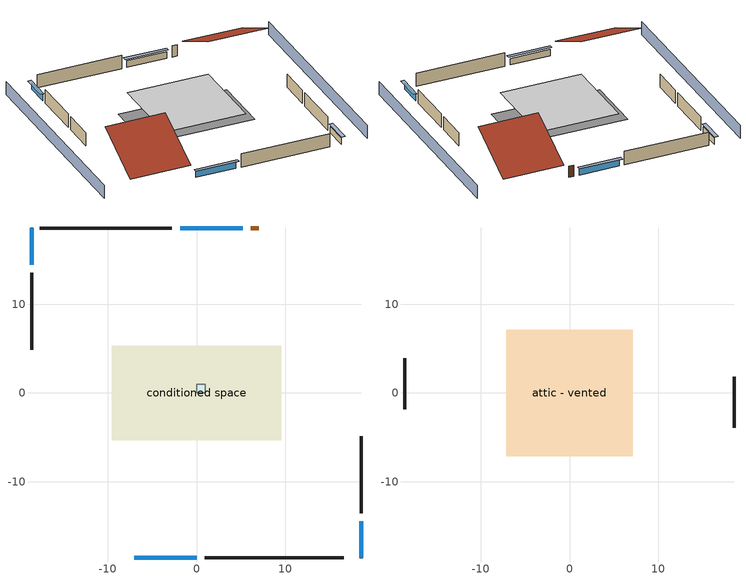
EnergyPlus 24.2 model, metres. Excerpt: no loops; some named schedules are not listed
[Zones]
central ac and furnace airloop ret air zone
 floor adiabatic (AdiabaticConst): 0,0 0,1 1,1 1,0 z0
 wall adiabatic (AdiabaticConst): 0,1 0,0 1,0 1,1 0,1 z0:1
 ceiling adiabatic (AdiabaticConst): 1,0 1,1 0,1 0,0 z1
conditioned space
 floor foundation (Slab1 construction): -9.54,-5.31 -9.54,5.31 9.54,5.31 9.54,-5.31 z0
 wall outside (AdiabaticWallConstruction 1): 7.04,18.6 6.12,18.6 z0:2.03
 wall outside (AdiabaticWallConstruction): -7.04,-18.6 0.01,-18.6 / 5.19,18.6 -1.86,18.6 z0:1.19; -18.6,18.6 -18.6,14.48 / 18.6,-18.6 18.6,-14.48 z0:1.13
 wall outside (Wall1 construction): 0.94,-18.6 16.59,-18.6 z0:2.44
 wall outside (Wall2 construction): -18.6,13.55 -18.6,4.85 z0:2.44
 wall outside (Wall3 construction): -2.78,18.6 -17.67,18.6 z0:2.44
 wall outside (Wall4 construction): 18.6,-13.55 18.6,-4.85 z0:2.44
 window (WindowConstruction): -7.04,-18.6 0.01,-18.6 z0:1.19
 window (WindowConstruction 1): -18.6,18.6 -18.6,14.48 z0:1.13
 window (WindowConstruction 2): 5.19,18.6 -1.86,18.6 z0:1.19
 window (WindowConstruction 3): 18.6,-18.6 18.6,-14.48 z0:1.13
 door (Door): 7.04,18.6 6.12,18.6 z0:2.03
attic - vented
 floor to conditioned space (Floor1 construction Reversed): -7.11,-7.11 -7.11,7.11 7.11,7.11 7.11,-7.11 z2.44
 wall outside (Wall5 construction): -18.6,3.92 -18.6,-1.84 z0:2.44
 wall outside (Wall6 construction): 18.6,-3.92 18.6,1.84 z0:2.44
 roof outside (Roof1 construction): -7.97,-18.6,2.44 -7.97,-9.09,7.2 -18.6,-9.09,7.2 -18.6,-18.6,2.44
 roof outside (Roof2 construction): 7.97,18.6,2.44 7.97,9.09,7.2 18.6,9.09,7.2 18.6,18.6,2.44
shading: -23.18,18.6 -23.18,-18.6 / 23.18,-18.6 23.18,18.6 z0:2.44; 0.32,-18.6 -7.34,-18.6 -7.34,-19.21 0.32,-19.21 z1.49; -18.6,14.17 -18.6,18.91 -19.21,18.91 -19.21,14.17 z1.43; -2.16,18.6 5.5,18.6 5.5,19.21 -2.16,19.21 z1.49; 18.6,-14.17 18.6,-18.91 19.21,-18.91 19.21,-14.17 z1.43
[Building]
Building 1: Terrain=Suburbs
[Site:Location]
Birmingham Muni_AL_USA: Latitude {deg}=33.56; Longitude {deg}=-86.75; Time Zone {hr}=-6; Elevation {m}=192
[Site:GroundTemperature:Shallow]
13.9536, 12.2281, 12.0899, 12.9088, 16.196, 19.4679, 22.3044, 24.1013, 24.2539, 22.7925, 20.0283, 16.8567
[Site:WaterMainsTemperature]
Calculation Method=Schedule; Temperature Schedule=mains temperature schedule
[Material] Roughness=Rough; Thermal Absorptance=0.9
Name | Thickness {m} | Conductivity {W/m-K} | Density {kg/m3} | Specific Heat {J/kg-K} | Solar Absorptance | Visible Absorptance
ceiling loosefill ins | 0.0846667 | 0.0480833 | 16.02 | 1046.75 | 0.7 | 0.7
ceiling stud and cavity | 0.1397 | 0.302811 | 65.682 | 1177.47 | 0.7 | 0.7
concrete 4.0 in. | 0.1016 | 1.803125 | 2242.8 | 837.4 | 0.7 | 0.7
door material | 0.04445 | 0.0612267 | 512.64 | 1214.23 | 0.7 | 0.7
floor covering | 0.0127 | 0.0450781 | 54.468 | 1339.84 | 0.9 | 0.9
furniture material conditioned space 1 | 0.1524 | 0.115458 | 640.8 | 1214.23 | 0.6 | 0.6
gypsum board | 0.0127 | 0.160291 | 801 | 837.4 | 0.6 | 0.6
metal surfacing | 0.000508 | 50.0403 | 7801.74 | 460.57 | 0.9 | 0.9
osb sheathing 0.5 in. | 0.0127 | 0.115458 | 512.64 | 1214.23 | 0.6 | 0.6
osb sheathing 0.5 in. 1 | 0.0127 | 0.115458 | 512.64 | 1214.23 | 0.7 | 0.7
roof rigid ins | 0.00396442 | 0.029427 | 32.04 | 1214.23 | 0.7 | 0.7
vinyl siding | 0.009525 | 0.089435 | 177.822 | 1046.75 | 0.5 | 0.5
wall rigid ins | 0.512978 | 0.029427 | 32.04 | 1214.23 | 0.7 | 0.7
wall stud and cavity | 0.1397 | 0.549615 | 139.0536 | 1170.24 | 0.7 | 0.7
wall stud and cavity 1 | 0.1397 | 0.419005 | 139.0536 | 1170.24 | 0.6 | 0.6
wall stud and cavity 2 | 0.0889 | 0.380278 | 52.3479 | 1209.89 | 0.7 | 0.7
wall stud and cavity 3 | 0.0889 | 0.391764 | 83.0341 | 1211.67 | 0.7 | 0.7
wood siding; wood siding 1 | 0.0254 | 0.102417 | 544.68 | 1172.36 | 0.7 | 0.7
[Material:NoMass]
Adiabatic: Roughness=Rough; Thermal Resistance {m2-K/W}=176.1; Thermal Absorptance=0.9; Solar Absorptance=0.7; Visible Absorptance=0.7
[WindowMaterial:SimpleGlazingSystem]
WindowMaterial: U-Factor {W/m2-K}=4.76952; Solar Heat Gain Coefficient=0.63
[Construction]
AdiabaticConst: Adiabatic
AdiabaticWallConstruction: wood siding, wall rigid ins, wall stud and cavity 2, gypsum board
AdiabaticWallConstruction 1: wood siding 1, wall rigid ins, wall stud and cavity 2, gypsum board
Door: door material
Floor1 construction Reversed: gypsum board, ceiling stud and cavity, ceiling loosefill ins
furniture construction conditioned space 1: furniture material conditioned space 1
PartitionWallConstruction: gypsum board, wall stud and cavity 3, gypsum board
Roof1 construction; Roof2 construction: metal surfacing, roof rigid ins, osb sheathing 0.5 in.
Slab1 construction: concrete 4.0 in., floor covering
Wall1 construction; Wall2 construction; Wall3 construction; Wall4 construction: vinyl siding, osb sheathing 0.5 in. 1, wall stud and cavity, gypsum board
Wall5 construction; Wall6 construction: vinyl siding, osb sheathing 0.5 in. 1, wall stud and cavity 1
WindowConstruction; WindowConstruction 1; WindowConstruction 2; WindowConstruction 3: WindowMaterial
[Zone] Multiplier=1
Name | Volume {m3} | Part of Total Floor Area
attic - vented | 214.681 | Yes
central ac and furnace airloop ret air zone | 1 | No
conditioned space | 493.619 | Yes
[Space]
Name | Zone | Volume {m3} | Space Type
attic - vented 1 | attic - vented | 214.681
central ac and furnace airloop ret air space | central ac and furnace airloop ret air zone |  | Plenum Space Type
conditioned space 1 | conditioned space | 493.619
[OtherEquipment] Design Level Calculation Method=EquipmentLevel
Name | Fuel Type | Zone or ZoneList or Space or SpaceList | Schedule | Design Level {W} | Fraction Latent | Fraction Radiant | Fraction Lost
central_ac_and_furnace_airloop_0_RetCondToDZ equip; central_ac_and_furnace_airloop_0_SupCondToDZ equip; central_ac_and_furnace_airloop_0_SupSensLkToDZ equip | None | attic - vented 1 | Always On Discrete | 0 | 0 | 0 | 0
central_ac_and_furnace_airloop_0_SupLatLkToDZ equip | None | attic - vented 1 | Always On Discrete | 0 | 1 | 0 | 0
central_ac_and_furnace_airloop_0_RetCondToRP equip; central_ac_and_furnace_airloop_0_RetSensLkToRP equip | None | central ac and furnace airloop ret air space | Always On Discrete | 0 | 0 | 0 | 0
central_ac_and_furnace_airloop_0_RetLatLkToRP equip | None | central ac and furnace airloop ret air space | Always On Discrete | 0 | 1 | 0 | 0
central_ac_and_furnace_airloop_0_SupCondToLv equip; central_ac_and_furnace_airloop_0_SupSensLkToCond equip; mech vent house fan sensible load equip | None | conditioned space 1 | Always On Discrete | 0 | 0 | 0 | 0
central_ac_and_furnace_airloop_0_SupLatLkToCond equip; mech vent house fan latent load equip | None | conditioned space 1 | Always On Discrete | 0 | 1 | 0 | 0
water heater energy adjustment1 | NaturalGas | conditioned space 1 | Always On Discrete | 0.01 | 0 | 0 | 1
water latent | None | conditioned space 1 | hot_water_fixtures | 400.027 | 1 | 0 | 0
water sensible | None | conditioned space 1 | hot_water_fixtures | -394.244 | 0 | 0.6 | 0
[ZoneInfiltration:EffectiveLeakageArea]
infil|attic - vented 1: Zone or Space=attic - vented 1; Schedule=Always On Discrete; Effective Air Leakage Area {cm2}=6747.18; Stack Coefficient=0.000500384; Wind Coefficient=4.19826e-05
[ZoneMixing] Schedule=Always On Continuous; Design Flow Rate Calculation Method=Flow/Zone; Design Flow Rate {m3/s}=0
Name | Zone or Space | Source Zone or Space
central_ac_and_furnace_airloop_0_ZoneMixCondToDZ mix; whole house fan mix | attic - vented | conditioned space
central_ac_and_furnace_airloop_0_ZoneMixDZToCond mix | conditioned space | attic - vented
[SpaceList]
Plenum Space Type: central ac and furnace airloop ret air space
[SurfaceProperty:ExposedFoundationPerimeter]
Slab1: Exposed Perimeter Calculation Method=TotalExposedPerimeter; Total Exposed Perimeter {m}=59.37504
[SurfaceProperty:IncidentSolarMultiplier] Incident Solar Multiplier=1; Incident Solar Multiplier Schedule=trans schedule winter=0.85 summer=0.7
Window1; Window2; Window3; Window4
[InternalMass] Zone or ZoneList=conditioned space; Space or SpaceList=conditioned space 1
Name | Construction | Surface Area {m2}
furniture mass conditioned space 1 | furniture construction conditioned space 1 | 80.9743
partition wall mass | PartitionWallConstruction | 202.436
[Lights]
interior lighting: Zone or ZoneList or Space or SpaceList=conditioned space 1; Schedule=lighting_interior; Design Level Calculation Method=LightingLevel; Lighting Level {W}=1250.52; Return Air Fraction=0; Fraction Radiant=0.6; Fraction Visible=0.2; Fraction Replaceable=1
[People]
occupants: Zone or ZoneList or Space or SpaceList=conditioned space 1; Number of People Schedule=occupants; Number of People Calculation Method=People; Number of People=1; Fraction Radiant=0.314171; Sensible Heat Fraction=0.56303; Activity Level Schedule=occupants activity schedule; Carbon Dioxide Generation Rate {m3/s-W}=0; Enable ASHRAE 55 Comfort Warnings=No; Mean Radiant Temperature Calculation Type=EnclosureAveraged
[ElectricEquipment] Zone or ZoneList or Space or SpaceList=conditioned space 1; Design Level Calculation Method=EquipmentLevel
Name | Schedule | Design Level {W} | Fraction Latent | Fraction Radiant | Fraction Lost
cooking range | cooking_range | 1492.86 | 0.08 | 0.432 | 0.2
freezer | freezer schedule | 47.9573 | 0 | 0.6 | 0
fridge | fridge schedule | 61.692 | 0 | 0.6 | 0
mech vent bath fan 0 | mech vent bath fan 0 schedule | 30 | 0 | 0 | 1
mech vent house fan | mech vent house fan schedule | 0 | 0 | 0 | 1
mech vent house fan cfis | mech vent house fan cfis schedule | 0 | 0 | 0 | 0
mech vent range fan 0 | mech vent range fan 0 schedule | 30 | 0 | 0 | 1
misc plug loads | plug_loads_other | 245.475 | 0.021 | 0.558 | 0.049
whole house fan | Always On Discrete | 0 | 0 | 0 | 1
[ZoneInfiltration:DesignFlowRate] Zone or ZoneList or Space or SpaceList=conditioned space 1; Schedule=Always On Discrete; Design Flow Rate Calculation Method=Flow/Zone; Design Flow Rate {m3/s}=0
infil flow; natural vent flow; whole house fan flow
[AirLoopHVAC:ReturnPlenum]
Air Loop HVAC Return Plenum 1: Zone=central ac and furnace airloop ret air zone
[Foundation:Kiva]
Foundation Kiva 1: Initial Indoor Air Temperature {C}=22.2222; Wall Height Above Grade {m}=0.1016; Wall Depth Below Slab {m}=0.2032
[Foundation:Kiva:Settings]
Soil Conductivity {W/m-K}=2.4234; Soil Density {kg/m3}=1842.3; Soil Specific Heat {J/kg-K}=418.7; Ground Solar Absorptivity=0.9; Ground Thermal Absorptivity=0.9; Ground Surface Roughness {m}=0.03; Far-Field Width {m}=40; Deep-Ground Boundary Condition=ZeroFlux; Deep-Ground Depth {m}=40; Minimum Cell Dimension {m}=0.2; Maximum Cell Growth Coefficient=3; Simulation Timestep=Timestep
[Exterior:Lights]
exterior lighting: Schedule=exterior lighting schedule; Design Level {W}=75.5506
[EnergyManagementSystem:Sensor] Output:Variable or Output:Meter Index Key=attic - vented
Name | Output:Variable or Output:Meter
central_ac_and_furnace_airloop_0_DZ_T_s | Zone Air Temperature
central_ac_and_furnace_airloop_0_DZ_W_s | Zone Mean Air Humidity Ratio
[Schedule:Constant]
Name | Hourly Value
Always On Discrete; Always On Continuous; mech vent house fan schedule; mech vent house fan cfis schedule | 1
occupants activity schedule | 117.228
[Schedule:Day:Interval]
trans schedule winter=0.85 summer=0.7 allday1; trans schedule winter=0.85 summer=0.7 allday335: No, 24:00, 0.85
trans schedule winter=0.85 summer=0.7 allday91: No, 24:00, 0.7
trans schedule winter=0.85 summer=0.7 default day; freezer schedule default day: No, 24:00, 0
freezer schedule allday1: No, 01:00, 0.610949, 02:00, 0.595675, 03:00, 0.580401, 04:00, 0.565128, 06:00, 0.549854, 07:00, 0.580401, 08:00, 0.610949, 10:00, 0.626223, 12:00, 0.610949, 15:00, 0.641496, 16:00, 0.626223, 17:00, 0.672044, 18:00, 0.733139, 19:00, 0.763686, 20:00, 0.733139, 21:00, 0.717865, 22:00, 0.702591, 23:00, 0.672044, 24:00, 0.626223
freezer schedule allday2: No, 01:00, 0.609489, 02:00, 0.594252, 03:00, 0.579015, 04:00, 0.563777, 06:00, 0.54854, 07:00, 0.579015, 08:00, 0.609489, 10:00, 0.624726, 12:00, 0.609489, 15:00, 0.639964, 16:00, 0.624726, 17:00, 0.670438, 18:00, 0.731387, 19:00, 0.761861, 20:00, 0.731387, 21:00, 0.71615, 22:00, 0.700912, 23:00, 0.670438, 24:00, 0.624726
freezer schedule allday3: No, 01:00, 0.791241, 02:00, 0.77146, 03:00, 0.751679, 04:00, 0.731898, 06:00, 0.712117, 07:00, 0.751679, 08:00, 0.791241, 10:00, 0.811022, 12:00, 0.791241, 15:00, 0.830803, 16:00, 0.811022, 17:00, 0.870365, 18:00, 0.949489, 19:00, 0.989051, 20:00, 0.949489, 21:00, 0.929708, 22:00, 0.909927, 23:00, 0.870365, 24:00, 0.811022
[Schedule:Week:Daily]
trans schedule winter=0.85 summer=0.7 Week Rule - Jan1-Mar31: trans schedule winter=0.85 summer=0.7 allday1, trans schedule winter=0.85 summer=0.7 allday1, trans schedule winter=0.85 summer=0.7 allday1, trans schedule winter=0.85 summer=0.7 allday1, trans schedule winter=0.85 summer=0.7 allday1, trans schedule winter=0.85 summer=0.7 allday1, trans schedule winter=0.85 summer=0.7 allday1, trans schedule winter=0.85 summer=0.7 default day, trans schedule winter=0.85 summer=0.7 default day, trans schedule winter=0.85 summer=0.7 default day, trans schedule winter=0.85 summer=0.7 default day, trans schedule winter=0.85 summer=0.7 default day
trans schedule winter=0.85 summer=0.7 Week Rule - Apr1-Nov24: trans schedule winter=0.85 summer=0.7 allday91, trans schedule winter=0.85 summer=0.7 allday91, trans schedule winter=0.85 summer=0.7 allday91, trans schedule winter=0.85 summer=0.7 allday91, trans schedule winter=0.85 summer=0.7 allday91, trans schedule winter=0.85 summer=0.7 allday91, trans schedule winter=0.85 summer=0.7 allday91, trans schedule winter=0.85 summer=0.7 default day, trans schedule winter=0.85 summer=0.7 default day, trans schedule winter=0.85 summer=0.7 default day, trans schedule winter=0.85 summer=0.7 default day, trans schedule winter=0.85 summer=0.7 default day
trans schedule winter=0.85 summer=0.7 Week Rule - Nov25-Dec1: trans schedule winter=0.85 summer=0.7 allday91, trans schedule winter=0.85 summer=0.7 allday91, trans schedule winter=0.85 summer=0.7 allday91, trans schedule winter=0.85 summer=0.7 allday91, trans schedule winter=0.85 summer=0.7 allday91, trans schedule winter=0.85 summer=0.7 allday91, trans schedule winter=0.85 summer=0.7 allday335, trans schedule winter=0.85 summer=0.7 default day, trans schedule winter=0.85 summer=0.7 default day, trans schedule winter=0.85 summer=0.7 default day, trans schedule winter=0.85 summer=0.7 default day, trans schedule winter=0.85 summer=0.7 default day
trans schedule winter=0.85 summer=0.7 Week Rule - Dec2-Dec31: trans schedule winter=0.85 summer=0.7 allday335, trans schedule winter=0.85 summer=0.7 allday335, trans schedule winter=0.85 summer=0.7 allday335, trans schedule winter=0.85 summer=0.7 allday335, trans schedule winter=0.85 summer=0.7 allday335, trans schedule winter=0.85 summer=0.7 allday335, trans schedule winter=0.85 summer=0.7 allday335, trans schedule winter=0.85 summer=0.7 default day, trans schedule winter=0.85 summer=0.7 default day, trans schedule winter=0.85 summer=0.7 default day, trans schedule winter=0.85 summer=0.7 default day, trans schedule winter=0.85 summer=0.7 default day
freezer schedule Week Rule - Jan1-Jan27: freezer schedule allday1, freezer schedule allday1, freezer schedule allday1, freezer schedule allday1, freezer schedule allday1, freezer schedule allday1, freezer schedule allday1, freezer schedule default day, freezer schedule default day, freezer schedule default day, freezer schedule default day, freezer schedule default day
freezer schedule Week Rule - Jan28-Feb3: freezer schedule allday1, freezer schedule allday1, freezer schedule allday1, freezer schedule allday1, freezer schedule allday2, freezer schedule allday2, freezer schedule allday2, freezer schedule default day, freezer schedule default day, freezer schedule default day, freezer schedule default day, freezer schedule default day
freezer schedule Week Rule - Feb4-Feb24: freezer schedule allday2, freezer schedule allday2, freezer schedule allday2, freezer schedule allday2, freezer schedule allday2, freezer schedule allday2, freezer schedule allday2, freezer schedule default day, freezer schedule default day, freezer schedule default day, freezer schedule default day, freezer schedule default day
freezer schedule Week Rule - Feb25-Mar3: freezer schedule allday2, freezer schedule allday2, freezer schedule allday2, freezer schedule allday2, freezer schedule allday3, freezer schedule allday3, freezer schedule allday3, freezer schedule default day, freezer schedule default day, freezer schedule default day, freezer schedule default day, freezer schedule default day
freezer schedule Week Rule - Mar4-May26: freezer schedule allday3, freezer schedule allday3, freezer schedule allday3, freezer schedule allday3, freezer schedule allday3, freezer schedule allday3, freezer schedule allday3, freezer schedule default day, freezer schedule default day, freezer schedule default day, freezer schedule default day, freezer schedule default day
freezer schedule Week Rule - May27-Jun2: freezer schedule allday3, freezer schedule allday3, freezer schedule allday3, freezer schedule allday3, freezer schedule allday3, freezer schedule allday6, freezer schedule allday6, freezer schedule default day, freezer schedule default day, freezer schedule default day, freezer schedule default day, freezer schedule default day
freezer schedule Week Rule - Jun3-Sep29: freezer schedule allday6, freezer schedule allday6, freezer schedule allday6, freezer schedule allday6, freezer schedule allday6, freezer schedule allday6, freezer schedule allday6, freezer schedule default day, freezer schedule default day, freezer schedule default day, freezer schedule default day, freezer schedule default day
freezer schedule Week Rule - Sep30-Oct6: freezer schedule allday6, freezer schedule allday10, freezer schedule allday10, freezer schedule allday10, freezer schedule allday10, freezer schedule allday10, freezer schedule allday10, freezer schedule default day, freezer schedule default day, freezer schedule default day, freezer schedule default day, freezer schedule default day
freezer schedule Week Rule - Oct7-Oct27: freezer schedule allday10, freezer schedule allday10, freezer schedule allday10, freezer schedule allday10, freezer schedule allday10, freezer schedule allday10, freezer schedule allday10, freezer schedule default day, freezer schedule default day, freezer schedule default day, freezer schedule default day, freezer schedule default day
freezer schedule Week Rule - Oct28-Nov3: freezer schedule allday10, freezer schedule allday10, freezer schedule allday10, freezer schedule allday10, freezer schedule allday11, freezer schedule allday11, freezer schedule allday11, freezer schedule default day, freezer schedule default day, freezer schedule default day, freezer schedule default day, freezer schedule default day
freezer schedule Week Rule - Nov4-Nov24: freezer schedule allday11, freezer schedule allday11, freezer schedule allday11, freezer schedule allday11, freezer schedule allday11, freezer schedule allday11, freezer schedule allday11, freezer schedule default day, freezer schedule default day, freezer schedule default day, freezer schedule default day, freezer schedule default day
freezer schedule Week Rule - Nov25-Dec1: freezer schedule allday11, freezer schedule allday11, freezer schedule allday11, freezer schedule allday11, freezer schedule allday11, freezer schedule allday11, freezer schedule allday12, freezer schedule default day, freezer schedule default day, freezer schedule default day, freezer schedule default day, freezer schedule default day
freezer schedule Week Rule - Dec2-Dec31: freezer schedule allday12, freezer schedule allday12, freezer schedule allday12, freezer schedule allday12, freezer schedule allday12, freezer schedule allday12, freezer schedule allday12, freezer schedule default day, freezer schedule default day, freezer schedule default day, freezer schedule default day, freezer schedule default day
fridge schedule Week Rule - Jan1-Jan27: fridge schedule allday1, fridge schedule allday1, fridge schedule allday1, fridge schedule allday1, fridge schedule allday1, fridge schedule allday1, fridge schedule allday1, fridge schedule default day, fridge schedule default day, fridge schedule default day, fridge schedule default day, fridge schedule default day
fridge schedule Week Rule - Jan28-Feb3: fridge schedule allday1, fridge schedule allday1, fridge schedule allday1, fridge schedule allday1, fridge schedule allday2, fridge schedule allday2, fridge schedule allday2, fridge schedule default day, fridge schedule default day, fridge schedule default day, fridge schedule default day, fridge schedule default day
fridge schedule Week Rule - Feb4-Feb24: fridge schedule allday2, fridge schedule allday2, fridge schedule allday2, fridge schedule allday2, fridge schedule allday2, fridge schedule allday2, fridge schedule allday2, fridge schedule default day, fridge schedule default day, fridge schedule default day, fridge schedule default day, fridge schedule default day
fridge schedule Week Rule - Feb25-Mar3: fridge schedule allday2, fridge schedule allday2, fridge schedule allday2, fridge schedule allday2, fridge schedule allday3, fridge schedule allday3, fridge schedule allday3, fridge schedule default day, fridge schedule default day, fridge schedule default day, fridge schedule default day, fridge schedule default day
fridge schedule Week Rule - Mar4-May26: fridge schedule allday3, fridge schedule allday3, fridge schedule allday3, fridge schedule allday3, fridge schedule allday3, fridge schedule allday3, fridge schedule allday3, fridge schedule default day, fridge schedule default day, fridge schedule default day, fridge schedule default day, fridge schedule default day
fridge schedule Week Rule - May27-Jun2: fridge schedule allday3, fridge schedule allday3, fridge schedule allday3, fridge schedule allday3, fridge schedule allday3, fridge schedule allday6, fridge schedule allday6, fridge schedule default day, fridge schedule default day, fridge schedule default day, fridge schedule default day, fridge schedule default day
fridge schedule Week Rule - Jun3-Sep29: fridge schedule allday6, fridge schedule allday6, fridge schedule allday6, fridge schedule allday6, fridge schedule allday6, fridge schedule allday6, fridge schedule allday6, fridge schedule default day, fridge schedule default day, fridge schedule default day, fridge schedule default day, fridge schedule default day
fridge schedule Week Rule - Sep30-Oct6: fridge schedule allday6, fridge schedule allday10, fridge schedule allday10, fridge schedule allday10, fridge schedule allday10, fridge schedule allday10, fridge schedule allday10, fridge schedule default day, fridge schedule default day, fridge schedule default day, fridge schedule default day, fridge schedule default day
fridge schedule Week Rule - Oct7-Oct27: fridge schedule allday10, fridge schedule allday10, fridge schedule allday10, fridge schedule allday10, fridge schedule allday10, fridge schedule allday10, fridge schedule allday10, fridge schedule default day, fridge schedule default day, fridge schedule default day, fridge schedule default day, fridge schedule default day
fridge schedule Week Rule - Oct28-Nov3: fridge schedule allday10, fridge schedule allday10, fridge schedule allday10, fridge schedule allday10, fridge schedule allday11, fridge schedule allday11, fridge schedule allday11, fridge schedule default day, fridge schedule default day, fridge schedule default day, fridge schedule default day, fridge schedule default day
fridge schedule Week Rule - Nov4-Nov24: fridge schedule allday11, fridge schedule allday11, fridge schedule allday11, fridge schedule allday11, fridge schedule allday11, fridge schedule allday11, fridge schedule allday11, fridge schedule default day, fridge schedule default day, fridge schedule default day, fridge schedule default day, fridge schedule default day
fridge schedule Week Rule - Nov25-Dec1: fridge schedule allday11, fridge schedule allday11, fridge schedule allday11, fridge schedule allday11, fridge schedule allday11, fridge schedule allday11, fridge schedule allday12, fridge schedule default day, fridge schedule default day, fridge schedule default day, fridge schedule default day, fridge schedule default day
fridge schedule Week Rule - Dec2-Dec31: fridge schedule allday12, fridge schedule allday12, fridge schedule allday12, fridge schedule allday12, fridge schedule allday12, fridge schedule allday12, fridge schedule allday12, fridge schedule default day, fridge schedule default day, fridge schedule default day, fridge schedule default day, fridge schedule default day
mech vent bath fan 0 schedule Week Rule - Jan1-Dec31: mech vent bath fan 0 schedule allday1, mech vent bath fan 0 schedule allday1, mech vent bath fan 0 schedule allday1, mech vent bath fan 0 schedule allday1, mech vent bath fan 0 schedule allday1, mech vent bath fan 0 schedule allday1, mech vent bath fan 0 schedule allday1, mech vent bath fan 0 schedule default day, mech vent bath fan 0 schedule default day, mech vent bath fan 0 schedule default day, mech vent bath fan 0 schedule default day, mech vent bath fan 0 schedule default day
mech vent range fan 0 schedule Week Rule - Jan1-Dec31: mech vent range fan 0 schedule allday1, mech vent range fan 0 schedule allday1, mech vent range fan 0 schedule allday1, mech vent range fan 0 schedule allday1, mech vent range fan 0 schedule allday1, mech vent range fan 0 schedule allday1, mech vent range fan 0 schedule allday1, mech vent range fan 0 schedule default day, mech vent range fan 0 schedule default day, mech vent range fan 0 schedule default day, mech vent range fan 0 schedule default day, mech vent range fan 0 schedule default day
exterior lighting schedule Week Rule - Jan1-Jan6: exterior lighting schedule weekday1, exterior lighting schedule weekday1, exterior lighting schedule weekday1, exterior lighting schedule weekday1, exterior lighting schedule weekday1, exterior lighting schedule weekday1, exterior lighting schedule weekend1, exterior lighting schedule default day, exterior lighting schedule default day, exterior lighting schedule default day, exterior lighting schedule default day, exterior lighting schedule default day
exterior lighting schedule Week Rule - Jan7-Jan27: exterior lighting schedule weekend1, exterior lighting schedule weekday1, exterior lighting schedule weekday1, exterior lighting schedule weekday1, exterior lighting schedule weekday1, exterior lighting schedule weekday1, exterior lighting schedule weekend1, exterior lighting schedule default day, exterior lighting schedule default day, exterior lighting schedule default day, exterior lighting schedule default day, exterior lighting schedule default day
exterior lighting schedule Week Rule - Jan28-Feb3: exterior lighting schedule weekend1, exterior lighting schedule weekday1, exterior lighting schedule weekday1, exterior lighting schedule weekday1, exterior lighting schedule weekday2, exterior lighting schedule weekday2, exterior lighting schedule weekend2, exterior lighting schedule default day, exterior lighting schedule default day, exterior lighting schedule default day, exterior lighting schedule default day, exterior lighting schedule default day
exterior lighting schedule Week Rule - Feb4-Feb24: exterior lighting schedule weekend2, exterior lighting schedule weekday2, exterior lighting schedule weekday2, exterior lighting schedule weekday2, exterior lighting schedule weekday2, exterior lighting schedule weekday2, exterior lighting schedule weekend2, exterior lighting schedule default day, exterior lighting schedule default day, exterior lighting schedule default day, exterior lighting schedule default day, exterior lighting schedule default day
exterior lighting schedule Week Rule - Feb25-Mar3: exterior lighting schedule weekend2, exterior lighting schedule weekday2, exterior lighting schedule weekday2, exterior lighting schedule weekday2, exterior lighting schedule weekday3, exterior lighting schedule weekday3, exterior lighting schedule weekend3, exterior lighting schedule default day, exterior lighting schedule default day, exterior lighting schedule default day, exterior lighting schedule default day, exterior lighting schedule default day
exterior lighting schedule Week Rule - Mar4-Mar31: exterior lighting schedule weekend3, exterior lighting schedule weekday3, exterior lighting schedule weekday3, exterior lighting schedule weekday3, exterior lighting schedule weekday3, exterior lighting schedule weekday3, exterior lighting schedule weekend3, exterior lighting schedule default day, exterior lighting schedule default day, exterior lighting schedule default day, exterior lighting schedule default day, exterior lighting schedule default day
exterior lighting schedule Week Rule - Apr1-Apr28: exterior lighting schedule weekend4, exterior lighting schedule weekday4, exterior lighting schedule weekday4, exterior lighting schedule weekday4, exterior lighting schedule weekday4, exterior lighting schedule weekday4, exterior lighting schedule weekend4, exterior lighting schedule default day, exterior lighting schedule default day, exterior lighting schedule default day, exterior lighting schedule default day, exterior lighting schedule default day
exterior lighting schedule Week Rule - Apr29-May5: exterior lighting schedule weekend4, exterior lighting schedule weekday4, exterior lighting schedule weekday5, exterior lighting schedule weekday5, exterior lighting schedule weekday5, exterior lighting schedule weekday5, exterior lighting schedule weekend5, exterior lighting schedule default day, exterior lighting schedule default day, exterior lighting schedule default day, exterior lighting schedule default day, exterior lighting schedule default day
exterior lighting schedule Week Rule - May6-May26: exterior lighting schedule weekend5, exterior lighting schedule weekday5, exterior lighting schedule weekday5, exterior lighting schedule weekday5, exterior lighting schedule weekday5, exterior lighting schedule weekday5, exterior lighting schedule weekend5, exterior lighting schedule default day, exterior lighting schedule default day, exterior lighting schedule default day, exterior lighting schedule default day, exterior lighting schedule default day
exterior lighting schedule Week Rule - May27-Jun2: exterior lighting schedule weekend5, exterior lighting schedule weekday5, exterior lighting schedule weekday5, exterior lighting schedule weekday5, exterior lighting schedule weekday5, exterior lighting schedule weekday6, exterior lighting schedule weekend6, exterior lighting schedule default day, exterior lighting schedule default day, exterior lighting schedule default day, exterior lighting schedule default day, exterior lighting schedule default day
exterior lighting schedule Week Rule - Jun3-Jun30: exterior lighting schedule weekend6, exterior lighting schedule weekday6, exterior lighting schedule weekday6, exterior lighting schedule weekday6, exterior lighting schedule weekday6, exterior lighting schedule weekday6, exterior lighting schedule weekend6, exterior lighting schedule default day, exterior lighting schedule default day, exterior lighting schedule default day, exterior lighting schedule default day, exterior lighting schedule default day
exterior lighting schedule Week Rule - Jul1-Aug25: exterior lighting schedule weekend7, exterior lighting schedule weekday7, exterior lighting schedule weekday7, exterior lighting schedule weekday7, exterior lighting schedule weekday7, exterior lighting schedule weekday7, exterior lighting schedule weekend7, exterior lighting schedule default day, exterior lighting schedule default day, exterior lighting schedule default day, exterior lighting schedule default day, exterior lighting schedule default day
exterior lighting schedule Week Rule - Aug26-Sep1: exterior lighting schedule weekend7, exterior lighting schedule weekday7, exterior lighting schedule weekday7, exterior lighting schedule weekday7, exterior lighting schedule weekday7, exterior lighting schedule weekday7, exterior lighting schedule weekend9, exterior lighting schedule default day, exterior lighting schedule default day, exterior lighting schedule default day, exterior lighting schedule default day, exterior lighting schedule default day
exterior lighting schedule Week Rule - Sep2-Sep29: exterior lighting schedule weekend9, exterior lighting schedule weekday9, exterior lighting schedule weekday9, exterior lighting schedule weekday9, exterior lighting schedule weekday9, exterior lighting schedule weekday9, exterior lighting schedule weekend9, exterior lighting schedule default day, exterior lighting schedule default day, exterior lighting schedule default day, exterior lighting schedule default day, exterior lighting schedule default day
exterior lighting schedule Week Rule - Sep30-Oct6: exterior lighting schedule weekend9, exterior lighting schedule weekday10, exterior lighting schedule weekday10, exterior lighting schedule weekday10, exterior lighting schedule weekday10, exterior lighting schedule weekday10, exterior lighting schedule weekend10, exterior lighting schedule default day, exterior lighting schedule default day, exterior lighting schedule default day, exterior lighting schedule default day, exterior lighting schedule default day
exterior lighting schedule Week Rule - Oct7-Oct27: exterior lighting schedule weekend10, exterior lighting schedule weekday10, exterior lighting schedule weekday10, exterior lighting schedule weekday10, exterior lighting schedule weekday10, exterior lighting schedule weekday10, exterior lighting schedule weekend10, exterior lighting schedule default day, exterior lighting schedule default day, exterior lighting schedule default day, exterior lighting schedule default day, exterior lighting schedule default day
exterior lighting schedule Week Rule - Oct28-Nov3: exterior lighting schedule weekend10, exterior lighting schedule weekday10, exterior lighting schedule weekday10, exterior lighting schedule weekday10, exterior lighting schedule weekday11, exterior lighting schedule weekday11, exterior lighting schedule weekend11, exterior lighting schedule default day, exterior lighting schedule default day, exterior lighting schedule default day, exterior lighting schedule default day, exterior lighting schedule default day
exterior lighting schedule Week Rule - Nov4-Nov24: exterior lighting schedule weekend11, exterior lighting schedule weekday11, exterior lighting schedule weekday11, exterior lighting schedule weekday11, exterior lighting schedule weekday11, exterior lighting schedule weekday11, exterior lighting schedule weekend11, exterior lighting schedule default day, exterior lighting schedule default day, exterior lighting schedule default day, exterior lighting schedule default day, exterior lighting schedule default day
exterior lighting schedule Week Rule - Nov25-Dec1: exterior lighting schedule weekend11, exterior lighting schedule weekday11, exterior lighting schedule weekday11, exterior lighting schedule weekday11, exterior lighting schedule weekday11, exterior lighting schedule weekday11, exterior lighting schedule weekend12, exterior lighting schedule default day, exterior lighting schedule default day, exterior lighting schedule default day, exterior lighting schedule default day, exterior lighting schedule default day
exterior lighting schedule Week Rule - Dec2-Dec31: exterior lighting schedule weekend12, exterior lighting schedule weekday12, exterior lighting schedule weekday12, exterior lighting schedule weekday12, exterior lighting schedule weekday12, exterior lighting schedule weekday12, exterior lighting schedule weekend12, exterior lighting schedule default day, exterior lighting schedule default day, exterior lighting schedule default day, exterior lighting schedule default day, exterior lighting schedule default day
[Schedule:Year]
trans schedule winter=0.85 summer=0.7: trans schedule winter=0.85 summer=0.7 Week Rule - Jan1-Mar31, 1, 1, 3, 31, trans schedule winter=0.85 summer=0.7 Week Rule - Apr1-Nov24, 4, 1, 11, 24, trans schedule winter=0.85 summer=0.7 Week Rule - Nov25-Dec1, 11, 25, 12, 1, trans schedule winter=0.85 summer=0.7 Week Rule - Dec2-Dec31, 12, 2, 12, 31
freezer schedule: freezer schedule Week Rule - Jan1-Jan27, 1, 1, 1, 27, freezer schedule Week Rule - Jan28-Feb3, 1, 28, 2, 3, freezer schedule Week Rule - Feb4-Feb24, 2, 4, 2, 24, freezer schedule Week Rule - Feb25-Mar3, 2, 25, 3, 3, freezer schedule Week Rule - Mar4-May26, 3, 4, 5, 26, freezer schedule Week Rule - May27-Jun2, 5, 27, 6, 2, freezer schedule Week Rule - Jun3-Sep29, 6, 3, 9, 29, freezer schedule Week Rule - Sep30-Oct6, 9, 30, 10, 6, freezer schedule Week Rule - Oct7-Oct27, 10, 7, 10, 27, freezer schedule Week Rule - Oct28-Nov3, 10, 28, 11, 3, freezer schedule Week Rule - Nov4-Nov24, 11, 4, 11, 24, freezer schedule Week Rule - Nov25-Dec1, 11, 25, 12, 1, freezer schedule Week Rule - Dec2-Dec31, 12, 2, 12, 31
fridge schedule: fridge schedule Week Rule - Jan1-Jan27, 1, 1, 1, 27, fridge schedule Week Rule - Jan28-Feb3, 1, 28, 2, 3, fridge schedule Week Rule - Feb4-Feb24, 2, 4, 2, 24, fridge schedule Week Rule - Feb25-Mar3, 2, 25, 3, 3, fridge schedule Week Rule - Mar4-May26, 3, 4, 5, 26, fridge schedule Week Rule - May27-Jun2, 5, 27, 6, 2, fridge schedule Week Rule - Jun3-Sep29, 6, 3, 9, 29, fridge schedule Week Rule - Sep30-Oct6, 9, 30, 10, 6, fridge schedule Week Rule - Oct7-Oct27, 10, 7, 10, 27, fridge schedule Week Rule - Oct28-Nov3, 10, 28, 11, 3, fridge schedule Week Rule - Nov4-Nov24, 11, 4, 11, 24, fridge schedule Week Rule - Nov25-Dec1, 11, 25, 12, 1, fridge schedule Week Rule - Dec2-Dec31, 12, 2, 12, 31
mech vent bath fan 0 schedule: mech vent bath fan 0 schedule Week Rule - Jan1-Dec31, 1, 1, 12, 31
mech vent range fan 0 schedule: mech vent range fan 0 schedule Week Rule - Jan1-Dec31, 1, 1, 12, 31
exterior lighting schedule: exterior lighting schedule Week Rule - Jan1-Jan6, 1, 1, 1, 6, exterior lighting schedule Week Rule - Jan7-Jan27, 1, 7, 1, 27, exterior lighting schedule Week Rule - Jan28-Feb3, 1, 28, 2, 3, exterior lighting schedule Week Rule - Feb4-Feb24, 2, 4, 2, 24, exterior lighting schedule Week Rule - Feb25-Mar3, 2, 25, 3, 3, exterior lighting schedule Week Rule - Mar4-Mar31, 3, 4, 3, 31, exterior lighting schedule Week Rule - Apr1-Apr28, 4, 1, 4, 28, exterior lighting schedule Week Rule - Apr29-May5, 4, 29, 5, 5, exterior lighting schedule Week Rule - May6-May26, 5, 6, 5, 26, exterior lighting schedule Week Rule - May27-Jun2, 5, 27, 6, 2, exterior lighting schedule Week Rule - Jun3-Jun30, 6, 3, 6, 30, exterior lighting schedule Week Rule - Jul1-Aug25, 7, 1, 8, 25, exterior lighting schedule Week Rule - Aug26-Sep1, 8, 26, 9, 1, exterior lighting schedule Week Rule - Sep2-Sep29, 9, 2, 9, 29, exterior lighting schedule Week Rule - Sep30-Oct6, 9, 30, 10, 6, exterior lighting schedule Week Rule - Oct7-Oct27, 10, 7, 10, 27, exterior lighting schedule Week Rule - Oct28-Nov3, 10, 28, 11, 3, exterior lighting schedule Week Rule - Nov4-Nov24, 11, 4, 11, 24, exterior lighting schedule Week Rule - Nov25-Dec1, 11, 25, 12, 1, exterior lighting schedule Week Rule - Dec2-Dec31, 12, 2, 12, 31
[Schedule:File] File=in.schedules.csv; Rows to Skip at Top=1; Number of Hours of Data=8760; Column Separator=Comma; Interpolate to Timestep=No; Minutes per Item=15; Adjust Schedule for Daylight Savings=Yes
Name | Column Number
lighting_interior | 2
occupants | 1
cooking_range | 4
plug_loads_other | 9
hot_water_fixtures | 13
[Schedule:Compact]
mains temperature schedule: Through: 01/01, For: AllDays, Until: 24:00, 15.3322, Through: 01/02, For: AllDays, Until: 24:00, 15.2778, Through: 01/03, For: AllDays, Until: 24:00, 15.225, Through: 01/04, For: AllDays, Until: 24:00, 15.1744, Through: 01/05, For: AllDays, Until: 24:00, 15.125, Through: 01/06, For: AllDays, Until: 24:00, 15.0778, Through: 01/07, For: AllDays, Until: 24:00, 15.0328, Through: 01/08, For: AllDays, Until: 24:00, 14.9889, Through: 01/09, For: AllDays, Until: 24:00, 14.9472, Through: 01/10, For: AllDays, Until: 24:00, 14.9078, Through: 01/11, For: AllDays, Until: 24:00, 14.87, Through: 01/12, For: AllDays, Until: 24:00, 14.8339, Through: 01/13, For: AllDays, Until: 24:00, 14.8, Through: 01/14, For: AllDays, Until: 24:00, 14.7678, Through: 01/15, For: AllDays, Until: 24:00, 14.7378, Through: 01/16, For: AllDays, Until: 24:00, 14.7094, Through: 01/17, For: AllDays, Until: 24:00, 14.6833, Through: 01/18, For: AllDays, Until: 24:00, 14.6589, Through: 01/19, For: AllDays, Until: 24:00, 14.6367, Through: 01/20, For: AllDays, Until: 24:00, 14.6167, Through: 01/21, For: AllDays, Until: 24:00, 14.5983, Through: 01/22, For: AllDays, Until: 24:00, 14.5822, Through: 01/23, For: AllDays, Until: 24:00, 14.5678, Through: 01/24, For: AllDays, Until: 24:00, 14.5556, Through: 01/25, For: AllDays, Until: 24:00, 14.5456, Through: 01/26, For: AllDays, Until: 24:00, 14.5372, Through: 01/27, For: AllDays, Until: 24:00, 14.5306, Through: 01/28, For: AllDays, Until: 24:00, 14.5267, Through: 01/29, For: AllDays, Until: 24:00, 14.5244, Through: 01/30, For: AllDays, Until: 24:00, 14.5244, Through: 01/31, For: AllDays, Until: 24:00, 14.5261, Through: 02/01, For: AllDays, Until: 24:00, 14.53, Through: 02/02, For: AllDays, Until: 24:00, 14.5356, Through: 02/03, For: AllDays, Until: 24:00, 14.5439, Through: 02/04, For: AllDays, Until: 24:00, 14.5533, Through: 02/05, For: AllDays, Until: 24:00, 14.5656, Through: 02/06, For: AllDays, Until: 24:00, 14.5794, Through: 02/07, For: AllDays, Until: 24:00, 14.595, Through: 02/08, For: AllDays, Until: 24:00, 14.6133, Through: 02/09, For: AllDays, Until: 24:00, 14.6333, Through: 02/10, For: AllDays, Until: 24:00, 14.655, Through: 02/11, For: AllDays, Until: 24:00, 14.6789, Through: 02/12, For: AllDays, Until: 24:00, 14.7044, Through: 02/13, For: AllDays, Until: 24:00, 14.7322, Through: 02/14, For: AllDays, Until: 24:00, 14.7622, Through: 02/15, For: AllDays, Until: 24:00, 14.7939, Through: 02/16, For: AllDays, Until: 24:00, 14.8278, Through: 02/17, For: AllDays, Until: 24:00, 14.8633, Through: 02/18, For: AllDays, Until: 24:00, 14.9006, Through: 02/19, For: AllDays, Until: 24:00, 14.94, Through: 02/20, For: AllDays, Until: 24:00, 14.9811, Through: 02/21, For: AllDays, Until: 24:00, 15.0244, Through: 02/22, For: AllDays, Until: 24:00, 15.0694, Through: 02/23, For: AllDays, Until: 24:00, 15.1167, Through: 02/24, For: AllDays, Until: 24:00, 15.165, Through: 02/25, For: AllDays, Until: 24:00, 15.2156, Through: 02/26, For: AllDays, Until: 24:00, 15.2683, Through: 02/27, For: AllDays, Until: 24:00, 15.3222, Through: 02/28, For: AllDays, Until: 24:00, 15.3783, Through: 03/01, For: AllDays, Until: 24:00, 15.4361, Through: 03/02, For: AllDays, Until: 24:00, 15.4956, Through: 03/03, For: AllDays, Until: 24:00, 15.5567, Through: 03/04, For: AllDays, Until: 24:00, 15.6194, Through: 03/05, For: AllDays, Until: 24:00, 15.6844, Through: 03/06, For: AllDays, Until: 24:00, 15.7506, Through: 03/07, For: AllDays, Until: 24:00, 15.8183, Through: 03/08, For: AllDays, Until: 24:00, 15.8878, Through: 03/09, For: AllDays, Until: 24:00, 15.9594, Through: 03/10, For: AllDays, Until: 24:00, 16.0322, Through: 03/11, For: AllDays, Until: 24:00, 16.1061, Through: 03/12, For: AllDays, Until: 24:00, 16.1822, Through: 03/13, For: AllDays, Until: 24:00, 16.2594, Through: 03/14, For: AllDays, Until: 24:00, 16.3389, Through: 03/15, For: AllDays, Until: 24:00, 16.4189, Through: 03/16, For: AllDays, Until: 24:00, 16.5011, Through: 03/17, For: AllDays, Until: 24:00, 16.5844, Through: 03/18, For: AllDays, Until: 24:00, 16.6689, Through: 03/19, For: AllDays, Until: 24:00, 16.755, Through: 03/20, For: AllDays, Until: 24:00, 16.8422, Through: 03/21, For: AllDays, Until: 24:00, 16.9311, Through: 03/22, For: AllDays, Until: 24:00, 17.0211, Through: 03/23, For: AllDays, Until: 24:00, 17.1128, Through: 03/24, For: AllDays, Until: 24:00, 17.2056, Through: 03/25, For: AllDays, Until: 24:00, 17.2994, Through: 03/26, For: AllDays, Until: 24:00, 17.3944, Through: 03/27, For: AllDays, Until: 24:00, 17.4906, Through: 03/28, For: AllDays, Until: 24:00, 17.5878, Through: 03/29, For: AllDays, Until: 24:00, 17.6861, Through: 03/30, For: AllDays, Until: 24:00, 17.7856, Through: 03/31, For: AllDays, Until: 24:00, 17.8861, Through: 04/01, For: AllDays, Until: 24:00, 17.9878, Through: 04/02, For: AllDays, Until: 24:00, 18.0906, Through: 04/03, For: AllDays, Until: 24:00, 18.1944, Through: 04/04, For: AllDays, Until: 24:00, 18.2989, Through: 04/05, For: AllDays, Until: 24:00, 18.4039, Through: 04/06, For: AllDays, Until: 24:00, 18.5106, Through: 04/07, For: AllDays, Until: 24:00, 18.6172, Through: 04/08, For: AllDays, Until: 24:00, 18.7256, Through: 04/09, For: AllDays, Until: 24:00, 18.8339, Through: 04/10, For: AllDays, Until: 24:00, 18.9433, Through: 04/11, For: AllDays, Until: 24:00, 19.0533, Through: 04/12, For: AllDays, Until: 24:00, 19.1644, Through: 04/13, For: AllDays, Until: 24:00, 19.2761, Through: 04/14, For: AllDays, Until: 24:00, 19.3878, Through: 04/15, For: AllDays, Until: 24:00, 19.5006, Through: 04/16, For: AllDays, Until: 24:00, 19.6139, Through: 04/17, For: AllDays, Until: 24:00, 19.7272, Through: 04/18, For: AllDays, Until: 24:00, 19.8417, Through: 04/19, For: AllDays, Until: 24:00, 19.9561, Through: 04/20, For: AllDays, Until: 24:00, 20.0711, Through: 04/21, For: AllDays, Until: 24:00, 20.1867, Through: 04/22, For: AllDays, Until: 24:00, 20.3022, Through: 04/23, For: AllDays, Until: 24:00, 20.4183, Through: 04/24, For: AllDays, Until: 24:00, 20.535, Through: 04/25, For: AllDays, Until: 24:00, 20.6517, Through: 04/26, For: AllDays, Until: 24:00, 20.7683, Through: 04/27, For: AllDays, Until: 24:00, 20.885, Through: 04/28, For: AllDays, Until: 24:00, 21.0022, Through: 04/29, For: AllDays, Until: 24:00, 21.1194, Through: 04/30, For: AllDays, Until: 24:00, 21.2367, Through: 05/01, For: AllDays, Until: 24:00, 21.3539, Through: 05/02, For: AllDays, Until: 24:00, 21.4711, Through: 05/03, For: AllDays, Until: 24:00, 21.5883, Through: 05/04, For: AllDays, Until: 24:00, 21.7056, Through: 05/05, For: AllDays, Until: 24:00, 21.8228, Through: 05/06, For: AllDays, Until: 24:00, 21.9394, Through: 05/07, For: AllDays, Until: 24:00, 22.0561, Through: 05/08, For: AllDays, Until: 24:00, 22.1728, Through: 05/09, For: AllDays, Until: 24:00, 22.2889, Through: 05/10, For: AllDays, Until: 24:00, 22.405, Through: 05/11, For: AllDays, Until: 24:00, 22.5206, Through: 05/12, For: AllDays, Until: 24:00, 22.6361, Through: 05/13, For: AllDays, Until: 24:00, 22.7506, Through: 05/14, For: AllDays, Until: 24:00, 22.865, Through: 05/15, For: AllDays, Until: 24:00, 22.9794, Through: 05/16, For: AllDays, Until: 24:00, 23.0928, Through: 05/17, For: AllDays, Until: 24:00, 23.2061, Through: 05/18, For: AllDays, Until: 24:00, 23.3183, Through: 05/19, For: AllDays, Until: 24:00, 23.4306, Through: 05/20, For: AllDays, Until: 24:00, 23.5417, Through: 05/21, For: AllDays, Until: 24:00, 23.6522, Through: 05/22, For: AllDays, Until: 24:00, 23.7622, Through: 05/23, For: AllDays, Until: 24:00, 23.8717, Through: 05/24, For: AllDays, Until: 24:00, 23.98, Through: 05/25, For: AllDays, Until: 24:00, 24.0878, Through: 05/26, For: AllDays, Until: 24:00, 24.1944, Through: 05/27, For: AllDays, Until: 24:00, 24.3006, Through: 05/28, For: AllDays, Until: 24:00, 24.4056, Through: 05/29, For: AllDays, Until: 24:00, 24.51, Through: 05/30, For: AllDays, Until: 24:00, 24.6133, Through: 05/31, For: AllDays, Until: 24:00, 24.7156, Through: 06/01, For: AllDays, Until: 24:00, 24.8172, Through: 06/02, For: AllDays, Until: 24:00, 24.9172, Through: 06/03, For: AllDays, Until: 24:00, 25.0167, Through: 06/04, For: AllDays, Until: 24:00, 25.115, Through: 06/05, For: AllDays, Until: 24:00, 25.2117, Through: 06/06, For: AllDays, Until: 24:00, 25.3078, Through: 06/07, For: AllDays, Until: 24:00, 25.4022, Through: 06/08, For: AllDays, Until: 24:00, 25.4961, Through: 06/09, For: AllDays, Until: 24:00, 25.5883, Through: 06/10, For: AllDays, Until: 24:00, 25.6794, Through: 06/11, For: AllDays, Until: 24:00, 25.7689, Through: 06/12, For: AllDays, Until: 24:00, 25.8578, Through: 06/13, For: AllDays, Until: 24:00, 25.9444, Through: 06/14, For: AllDays, Until: 24:00, 26.0306, Through: 06/15, For: AllDays, Until: 24:00, 26.1144, Through: 06/16, For: AllDays, Until: 24:00, 26.1978, Through: 06/17, For: AllDays, Until: 24:00, 26.2789, Through: 06/18, For: AllDays, Until: 24:00, 26.3589, Through: 06/19, For: AllDays, Until: 24:00, 26.4378, Through: 06/20, For: AllDays, Until: 24:00, 26.515, Through: 06/21, For: AllDays, Until: 24:00, 26.59, Through: 06/22, For: AllDays, Until: 24:00, 26.6644, Through: 06/23, For: AllDays, Until: 24:00, 26.7367, Through: 06/24, For: AllDays, Until: 24:00, 26.8072, Through: 06/25, For: AllDays, Until: 24:00, 26.8767, Through: 06/26, For: AllDays, Until: 24:00, 26.9439, Through: 06/27, For: AllDays, Until: 24:00, 27.01, Through: 06/28, For: AllDays, Until: 24:00, 27.0739, Through: 06/29, For: AllDays, Until: 24:00, 27.1367, Through: 06/30, For: AllDays, Until: 24:00, 27.1972, Through: 07/01, For: AllDays, Until: 24:00, 27.2561, Through: 07/02, For: AllDays, Until: 24:00, 27.3133, Through: 07/03, For: AllDays, Until: 24:00, 27.3689, Through: 07/04, For: AllDays, Until: 24:00, 27.4228, Through: 07/05, For: AllDays, Until: 24:00, 27.4744, Through: 07/06, For: AllDays, Until: 24:00, 27.5244, Through: 07/07, For: AllDays, Until: 24:00, 27.5728, Through: 07/08, For: AllDays, Until: 24:00, 27.6194, Through: 07/09, For: AllDays, Until: 24:00, 27.6639, Through: 07/10, For: AllDays, Until: 24:00, 27.7067, Through: 07/11, For: AllDays, Until: 24:00, 27.7472, Through: 07/12, For: AllDays, Until: 24:00, 27.7861, Through: 07/13, For: AllDays, Until: 24:00, 27.8233, Through: 07/14, For: AllDays, Until: 24:00, 27.8583, Through: 07/15, For: AllDays, Until: 24:00, 27.8917, Through: 07/16, For: AllDays, Until: 24:00, 27.9228, Through: 07/17, For: AllDays, Until: 24:00, 27.9517, Through: 07/18, For: AllDays, Until: 24:00, 27.9794, Through: 07/19, For: AllDays, Until: 24:00, 28.0044, Through: 07/20, For: AllDays, Until: 24:00, 28.0278, Through: 07/21, For: AllDays, Until: 24:00, 28.0494, Through: 07/22, For: AllDays, Until: 24:00, 28.0689, Through: 07/23, For: AllDays, Until: 24:00, 28.0861, Through: 07/24, For: AllDays, Until: 24:00, 28.1017, Through: 07/25, For: AllDays, Until: 24:00, 28.115, Through: 07/26, For: AllDays, Until: 24:00, 28.1261, Through: 07/27, For: AllDays, Until: 24:00, 28.1356, Through: 07/28, For: AllDays, Until: 24:00, 28.1428, Through: 07/29, For: AllDays, Until: 24:00, 28.1483, Through: 07/30, For: AllDays, Until: 24:00, 28.1517, Through: 07/31, For: AllDays, Until: 24:00, 28.1528, Through: 08/01, For: AllDays, Until: 24:00, 28.1522, Through: 08/02, For: AllDays, Until: 24:00, 28.1494, Through: 08/03, For: AllDays, Until: 24:00, 28.1444, Through: 08/04, For: AllDays, Until: 24:00, 28.1378, Through: 08/05, For: AllDays, Until: 24:00, 28.1289, Through: 08/06, For: AllDays, Until: 24:00, 28.1183, Through: 08/07, For: AllDays, Until: 24:00, 28.1056, Through: 08/08, For: AllDays, Until: 24:00, 28.0906, Through: 08/09, For: AllDays, Until: 24:00, 28.0739, Through: 08/10, For: AllDays, Until: 24:00, 28.055, Through: 08/11, For: AllDays, Until: 24:00, 28.0344, Through: 08/12, For: AllDays, Until: 24:00, 28.0117, Through: 08/13, For: AllDays, Until: 24:00, 27.9867, Through: 08/14, For: AllDays, Until: 24:00, 27.96, Through: 08/15, For: AllDays, Until: 24:00, 27.9317, Through: 08/16, For: AllDays, Until: 24:00, 27.9011, Through: 08/17, For: AllDays, Until: 24:00, 27.8683, Through: 08/18, For: AllDays, Until: 24:00, 27.8339, Through: 08/19, For: AllDays, Until: 24:00, 27.7972, Through: 08/20, For: AllDays, Until: 24:00, 27.7589, Through: 08/21, For: AllDays, Until: 24:00, 27.7189, Through: 08/22, For: AllDays, Until: 24:00, 27.6767, Through: 08/23, For: AllDays, Until: 24:00, 27.6328, Through: 08/24, For: AllDays, Until: 24:00, 27.5867, Through: 08/25, For: AllDays, Until: 24:00, 27.5389, Through: 08/26, For: AllDays, Until: 24:00, 27.4894, Through: 08/27, For: AllDays, Until: 24:00, 27.4383, Through: 08/28, For: AllDays, Until: 24:00, 27.385, Through: 08/29, For: AllDays, Until: 24:00, 27.33, Through: 08/30, For: AllDays, Until: 24:00, 27.2733, Through: 08/31, For: AllDays, Until: 24:00, 27.2144, Through: 09/01, For: AllDays, Until: 24:00, 27.1544, Through: 09/02, For: AllDays, Until: 24:00, 27.0922, Through: 09/03, For: AllDays, Until: 24:00, 27.0289, Through: 09/04, For: AllDays, Until: 24:00, 26.9633, Through: 09/05, For: AllDays, Until: 24:00, 26.8967, Through: 09/06, For: AllDays, Until: 24:00, 26.8278, Through: 09/07, For: AllDays, Until: 24:00, 26.7572, Through: 09/08, For: AllDays, Until: 24:00, 26.6856, Through: 09/09, For: AllDays, Until: 24:00, 26.6122, Through: 09/10, For: AllDays, Until: 24:00, 26.5372, Through: 09/11, For: AllDays, Until: 24:00, 26.4606, Through: 09/12, For: AllDays, Until: 24:00, 26.3822, Through: 09/13, For: AllDays, Until: 24:00, 26.3028, Through: 09/14, For: AllDays, Until: 24:00, 26.2217, Through: 09/15, For: AllDays, Until: 24:00, 26.1389, Through: 09/16, For: AllDays, Until: 24:00, 26.055, Through: 09/17, For: AllDays, Until: 24:00, 25.97, Through: 09/18, For: AllDays, Until: 24:00, 25.8833, Through: 09/19, For: AllDays, Until: 24:00, 25.795, Through: 09/20, For: AllDays, Until: 24:00, 25.7056, Through: 09/21, For: AllDays, Until: 24:00, 25.615, Through: 09/22, For: AllDays, Until: 24:00, 25.5233, Through: 09/23, For: AllDays, Until: 24:00, 25.43, Through: 09/24, For: AllDays, Until: 24:00, 25.3356, Through: 09/25, For: AllDays, Until: 24:00, 25.24, Through: 09/26, For: AllDays, Until: 24:00, 25.1433, Through: 09/27, For: AllDays, Until: 24:00, 25.0456, Through: 09/28, For: AllDays, Until: 24:00, 24.9467, Through: 09/29, For: AllDays, Until: 24:00, 24.8467, Through: 09/30, For: AllDays, Until: 24:00, 24.7456, Through: 10/01, For: AllDays, Until: 24:00, 24.6433, Through: 10/02, For: AllDays, Until: 24:00, 24.5406, Through: 10/03, For: AllDays, Until: 24:00, 24.4367, Through: 10/04, For: AllDays, Until: 24:00, 24.3317, Through: 10/05, For: AllDays, Until: 24:00, 24.2256, Through: 10/06, For: AllDays, Until: 24:00, 24.1189, Through: 10/07, For: AllDays, Until: 24:00, 24.0117, Through: 10/08, For: AllDays, Until: 24:00, 23.9033, Through: 10/09, For: AllDays, Until: 24:00, 23.7944, Through: 10/10, For: AllDays, Until: 24:00, 23.6844, Through: 10/11, For: AllDays, Until: 24:00, 23.5739, Through: 10/12, For: AllDays, Until: 24:00, 23.4628, Through: 10/13, For: AllDays, Until: 24:00, 23.3511, Through: 10/14, For: AllDays, Until: 24:00, 23.2389, Through: 10/15, For: AllDays, Until: 24:00, 23.1261, Through: 10/16, For: AllDays, Until: 24:00, 23.0128, Through: 10/17, For: AllDays, Until: 24:00, 22.8989, Through: 10/18, For: AllDays, Until: 24:00, 22.7844, Through: 10/19, For: AllDays, Until: 24:00, 22.6694, Through: 10/20, For: AllDays, Until: 24:00, 22.5544, Through: 10/21, For: AllDays, Until: 24:00, 22.4389, Through: 10/22, For: AllDays, Until: 24:00, 22.3228, Through: 10/23, For: AllDays, Until: 24:00, 22.2067, Through: 10/24, For: AllDays, Until: 24:00, 22.0906, Through: 10/25, For: AllDays, Until: 24:00, 21.9739, Through: 10/26, For: AllDays, Until: 24:00, 21.8567, Through: 10/27, For: AllDays, Until: 24:00, 21.74, Through: 10/28, For: AllDays, Until: 24:00, 21.6228, Through: 10/29, For: AllDays, Until: 24:00, 21.5056, Through: 10/30, For: AllDays, Until: 24:00, 21.3883, Through: 10/31, For: AllDays, Until: 24:00, 21.2711, Through: 11/01, For: AllDays, Until: 24:00, 21.1539, Through: 11/02, For: AllDays, Until: 24:00, 21.0367, Through: 11/03, For: AllDays, Until: 24:00, 20.9194, Through: 11/04, For: AllDays, Until: 24:00, 20.8022, Through: 11/05, For: AllDays, Until: 24:00, 20.6856, Through: 11/06, For: AllDays, Until: 24:00, 20.5689, Through: 11/07, For: AllDays, Until: 24:00, 20.4528, Through: 11/08, For: AllDays, Until: 24:00, 20.3367, Through: 11/09, For: AllDays, Until: 24:00, 20.2206, Through: 11/10, For: AllDays, Until: 24:00, 20.105, Through: 11/11, For: AllDays, Until: 24:00, 19.99, Through: 11/12, For: AllDays, Until: 24:00, 19.875, Through: 11/13, For: AllDays, Until: 24:00, 19.7611, Through: 11/14, For: AllDays, Until: 24:00, 19.6472, Through: 11/15, For: AllDays, Until: 24:00, 19.5339, Through: 11/16, For: AllDays, Until: 24:00, 19.4211, Through: 11/17, For: AllDays, Until: 24:00, 19.3089, Through: 11/18, For: AllDays, Until: 24:00, 19.1972, Through: 11/19, For: AllDays, Until: 24:00, 19.0861, Through: 11/20, For: AllDays, Until: 24:00, 18.9756, Through: 11/21, For: AllDays, Until: 24:00, 18.8661, Through: 11/22, For: AllDays, Until: 24:00, 18.7572, Through: 11/23, For: AllDays, Until: 24:00, 18.6489, Through: 11/24, For: AllDays, Until: 24:00, 18.5417, Through: 11/25, For: AllDays, Until: 24:00, 18.435, Through: 11/26, For: AllDays, Until: 24:00, 18.3294, Through: 11/27, For: AllDays, Until: 24:00, 18.2244, Through: 11/28, For: AllDays, Until: 24:00, 18.1211, Through: 11/29, For: AllDays, Until: 24:00, 18.0178, Through: 11/30, For: AllDays, Until: 24:00, 17.9161, Through: 12/01, For: AllDays, Until: 24:00, 17.815, Through: 12/02, For: AllDays, Until: 24:00, 17.7156, Through: 12/03, For: AllDays, Until: 24:00, 17.6167, Through: 12/04, For: AllDays, Until: 24:00, 17.5189, Through: 12/05, For: AllDays, Until: 24:00, 17.4222, Through: 12/06, For: AllDays, Until: 24:00, 17.3267, Through: 12/07, For: AllDays, Until: 24:00, 17.2328, Through: 12/08, For: AllDays, Until: 24:00, 17.14, Through: 12/09, For: AllDays, Until: 24:00, 17.0478, Through: 12/10, For: AllDays, Until: 24:00, 16.9578, Through: 12/11, For: AllDays, Until: 24:00, 16.8683, Through: 12/12, For: AllDays, Until: 24:00, 16.7806, Through: 12/13, For: AllDays, Until: 24:00, 16.6939, Through: 12/14, For: AllDays, Until: 24:00, 16.6089, Through: 12/15, For: AllDays, Until: 24:00, 16.525, Through: 12/16, For: AllDays, Until: 24:00, 16.4428, Through: 12/17, For: AllDays, Until: 24:00, 16.3622, Through: 12/18, For: AllDays, Until: 24:00, 16.2828, Through: 12/19, For: AllDays, Until: 24:00, 16.205, Through: 12/20, For: AllDays, Until: 24:00, 16.1283, Through: 12/21, For: AllDays, Until: 24:00, 16.0539, Through: 12/22, For: AllDays, Until: 24:00, 15.9806, Through: 12/23, For: AllDays, Until: 24:00, 15.9089, Through: 12/24, For: AllDays, Until: 24:00, 15.8389, Through: 12/25, For: AllDays, Until: 24:00, 15.77, Through: 12/26, For: AllDays, Until: 24:00, 15.7033, Through: 12/27, For: AllDays, Until: 24:00, 15.6383, Through: 12/28, For: AllDays, Until: 24:00, 15.575, Through: 12/29, For: AllDays, Until: 24:00, 15.5133, Through: 12/30, For: AllDays, Until: 24:00, 15.4533, Through: 12/31, For: AllDays, Until: 24:00, 15.395
